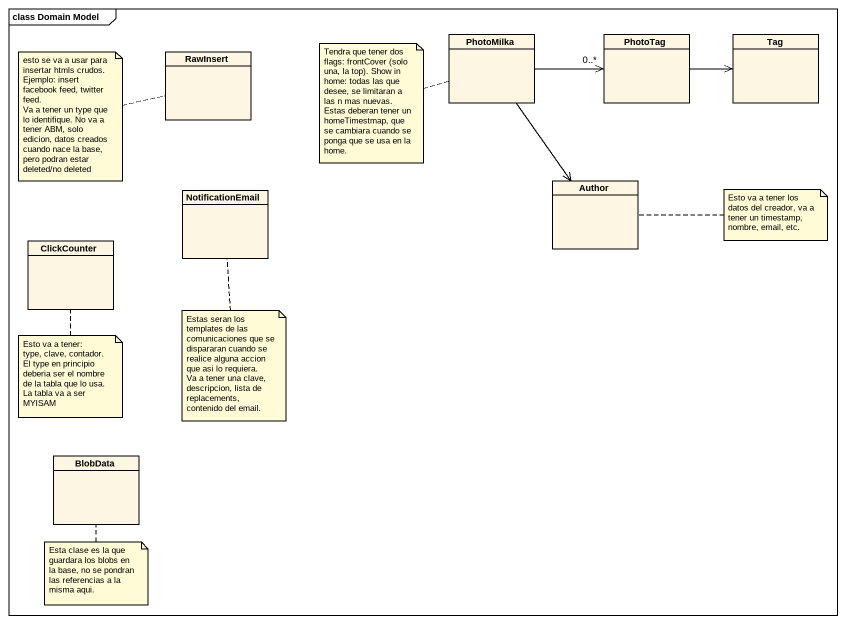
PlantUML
@startuml
mainframe class Domain Model
hide circle
hide empty members
class PhotoMilka
class PhotoTag
class Tag
class RawInsert
class NotificationEmail
class Author
class ClickCounter
class BlobData
PhotoMilka -right-> "0..*" PhotoTag
PhotoMilka --> Author
PhotoTag -right-> Tag
note left of PhotoMilka : Tendra que tener dos flags: frontCover (solo una, la top). Show in home: todas las que desee, se limitaran a las n mas nuevas. Estas deberan tener un homeTimestmap, que se cambiara cuando se ponga que se usa en la home.
note left of RawInsert
  esto se va a usar para insertar htmls crudos.
  Ejemplo: insert facebook feed, twitter feed.
  Va a tener un type que lo identifique. No va a tener ABM, solo edicion, datos creados cuando nace la base, pero podran estar deleted/no deleted
end note
note right of Author : Esto va a tener los datos del creador, va a tener un timestamp, nombre, email, etc.
note bottom of NotificationEmail
  Estas seran los templates de las comunicaciones que se dispararan cuando se realice alguna accion que asi lo requiera.
  Va a tener una clave, descripcion, lista de replacements, contenido del email.
end note
note bottom of ClickCounter
  Esto va a tener:
  type, clave, contador. El type en principio deberia ser el nombre de la tabla que lo usa.
  La tabla va a ser MYISAM
end note
note bottom of BlobData : Esta clase es la que guardara los blobs en la base, no se pondran las referencias a la misma aqui.
@enduml
